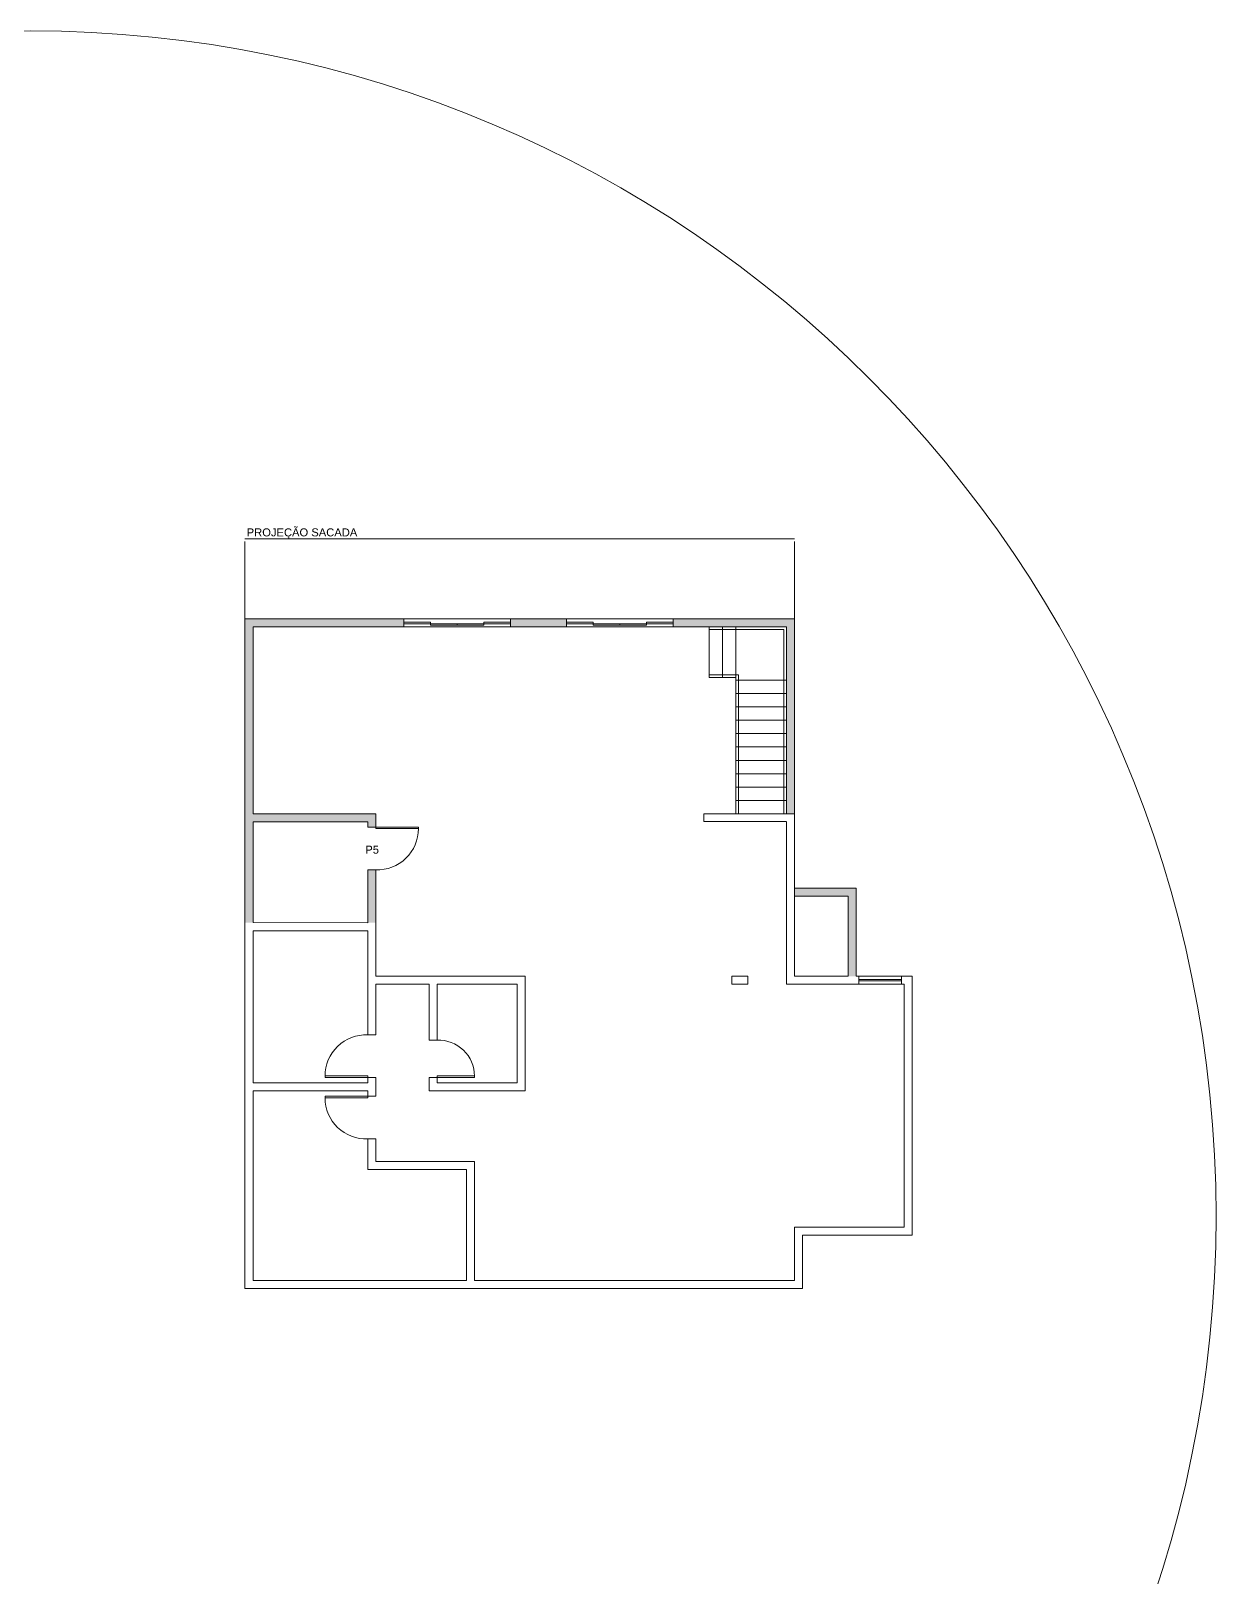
# Model space of a CAD drawing. Header units: millimetres. Extents: x 1206 to 2034, y 106 to 342.
# Drawn here: x 1875.49 to 1897.7, y 135.94 to 164.92 of the extents above; entities that cross this region are included whole.
import ezdxf

# ---------------------------------------------------------------- set-up
doc = ezdxf.new("R2010")
doc.units = ezdxf.units.MM
doc.linetypes.add('ACAD_ISO12W100', pattern=[21, 12, -3, 0, -3, 0, -3])
for name, color, linetype, lineweight in [('AR-ALVENARIA', 7, 'Continuous', 9), ('AR-CARIMBO', 7, 'Continuous', 5), ('AR-CONSTRUIR', 16, 'Continuous', 9), ('AR-ESCADA', 252, 'Continuous', 5), ('AR-ESQUADRIA', 4, 'Continuous', 5), ('AR-PENA_010', 10, 'Continuous', 9), ('AR-PROJEÇÂO_PAV. SUPERIOR', 30, 'ACAD_ISO12W100', 20), ('AR-TXT-ESPECIFICAÇÕES', 174, 'Continuous', 0)]:
    doc.layers.add(name, color=color, linetype=linetype, lineweight=lineweight)
doc.styles.add('75_TXT 3', font='arial.ttf', dxfattribs={"height": 0.15})
doc.styles.add('ALLEX 1_25', font='arial.ttf', dxfattribs={"height": 0.05})

msp = doc.modelspace()

# ---------------------------------------------------------------- hatches: boundary and pattern name
at = {"layer": 'AR-CONSTRUIR'}
h = msp.add_hatch(color=256, dxfattribs=at)
h.dxf.hatch_style = 1
h.paths.add_polyline_path([(1881.7509, 150.2468), (1879.6509, 150.2468), (1879.6509, 153.7468), (1882.4759, 153.7468), (1882.4759, 153.8968), (1879.5009, 153.8968), (1879.5009, 151.8518), (1879.5009, 148.2018), (1879.6509, 148.2018), (1879.6509, 150.0968), (1881.7509, 150.0968)])
h.paths.add_polyline_path([(1881.8009, 150.2468), (1881.7509, 150.2468), (1881.7509, 150.0968), (1881.8009, 150.0968)], flags=17)
h.paths.add_polyline_path([(1881.9509, 150.2468), (1881.8009, 150.2468), (1881.8009, 150.0968), (1881.9509, 150.0968)], flags=17)
h.paths.add_polyline_path([(1881.9509, 150.0968), (1881.8009, 150.0968), (1881.8009, 149.9968), (1881.9509, 149.9968)], flags=17)
h.paths.add_polyline_path([(1881.9509, 149.1968), (1881.8009, 149.1968), (1881.8009, 148.2018), (1881.9509, 148.2018)], flags=17)
h.paths.add_polyline_path([(1890.9509, 148.8518), (1889.8009, 148.8518), (1889.8009, 148.7018), (1890.8009, 148.7018), (1890.8009, 147.2018), (1890.9509, 147.2018)])
h.paths.add_polyline_path([(1889.8009, 153.8968), (1887.5259, 153.8968), (1887.5259, 153.7468), (1889.6509, 153.7468), (1889.6509, 150.2468), (1889.8009, 150.2468)])
h.paths.add_polyline_path([(1885.5259, 153.8968), (1884.4759, 153.8968), (1884.4759, 153.7468), (1885.5259, 153.7468)])

# ---------------------------------------------------------------- linework, layer by layer
at = {"layer": 'AR-ALVENARIA', "color": 8}
for p, q in [((1879.5009, 146.7943), (1879.5009, 153.8968)), ((1879.5009, 153.8968), (1882.4759, 153.8968)), ((1882.4759, 153.8968), (1882.4759, 153.7468)), ((1884.4759, 153.7468), (1884.4759, 153.8968)), ((1884.4759, 153.8968), (1885.5259, 153.8968)), ((1885.5259, 153.7468), (1885.5259, 153.8968)), ((1889.8009, 153.8968), (1887.5259, 153.8968)), ((1889.8009, 147.2018), (1889.8009, 153.8968)), ((1879.6509, 153.7468), (1879.6509, 150.2468)), ((1882.4759, 153.7468), (1879.6509, 153.7468)), ((1885.5259, 153.7468), (1884.4759, 153.7468)), ((1889.6509, 153.7468), (1887.5259, 153.7468)), ((1889.6509, 150.2518), (1889.6509, 153.7468)), ((1881.9509, 150.2468), (1879.6509, 150.2468)), ((1879.6509, 150.0968), (1879.6509, 148.2068)), ((1881.8009, 150.0968), (1879.6509, 150.0968)), ((1881.8009, 149.9968), (1881.8009, 150.0968)), ((1881.9509, 150.0968), (1881.9509, 150.2468)), ((1881.9509, 150.0968), (1881.9509, 149.9968)), ((1889.8009, 150.2468), (1888.1009, 150.2468)), ((1888.1009, 150.2468), (1888.1009, 150.1018)), ((1888.1009, 150.1018), (1889.6509, 150.1018)), ((1889.6509, 147.0518), (1889.6509, 150.0968)), ((1889.8009, 147.2018), (1889.8009, 150.2468)), ((1881.9509, 149.9968), (1881.8009, 149.9968)), ((1881.8009, 149.1968), (1881.8009, 148.2018)), ((1881.9509, 149.1968), (1881.8009, 149.1968)), ((1881.9509, 149.1968), (1881.9509, 147.2018)), ((1890.9509, 148.8518), (1889.8009, 148.8518)), ((1890.8009, 148.7018), (1889.8009, 148.7018)), ((1890.8009, 147.2018), (1890.8009, 148.7018)), ((1890.9509, 147.2018), (1890.9509, 148.8518)), ((1879.5009, 148.2018), (1879.5009, 141.3468)), ((1879.6509, 148.2068), (1881.8009, 148.2018)), ((1879.6509, 148.0518), (1879.6509, 145.2018)), ((1881.8009, 148.0518), (1879.6509, 148.0518)), ((1881.8009, 146.1018), (1881.8009, 148.0518)), ((1884.7509, 147.2018), (1881.9509, 147.2018)), ((1884.7509, 147.2018), (1884.7509, 145.0518)), ((1888.9259, 147.2018), (1888.6259, 147.2018)), ((1888.6259, 147.2018), (1888.6259, 147.0518)), ((1888.9259, 147.2018), (1888.9259, 147.0518)), ((1890.8009, 147.2018), (1889.8009, 147.2018)), ((1890.9509, 147.2018), (1891.0009, 147.2018)), ((1891.0009, 147.2018), (1891.0009, 147.0518)), ((1892.0009, 147.2018), (1891.8009, 147.2018)), ((1891.8009, 147.0518), (1891.8009, 147.2018)), ((1892.0009, 142.3468), (1892.0009, 147.2018)), ((1881.9509, 146.1018), (1881.9509, 147.0518)), ((1881.9509, 147.0518), (1882.9509, 147.0518)), ((1882.9509, 146.0018), (1882.9509, 147.0518)), ((1883.1009, 146.0018), (1883.1009, 147.0518)), ((1883.1009, 147.0518), (1884.6009, 147.0518)), ((1884.6009, 147.0518), (1884.6009, 145.2018)), ((1888.9259, 147.0518), (1888.6259, 147.0518)), ((1891.0009, 147.0518), (1889.6509, 147.0518)), ((1891.8509, 147.0518), (1891.8009, 147.0518)), ((1891.8509, 142.4968), (1891.8509, 147.0518)), ((1881.9509, 146.1018), (1881.8009, 146.1018)), ((1882.9509, 146.0018), (1883.1009, 146.0018)), ((1879.6509, 145.2018), (1881.0383, 145.2018)), ((1879.6509, 145.2018), (1881.8009, 145.2018)), ((1881.8009, 145.2018), (1881.8009, 145.3018)), ((1881.8009, 145.3018), (1881.9509, 145.3018)), ((1881.9509, 145.2018), (1881.9509, 145.3018)), ((1881.9509, 145.3018), (1881.9509, 144.9518)), ((1882.9509, 145.0518), (1882.9509, 145.3018)), ((1883.1009, 145.3018), (1882.9509, 145.3018)), ((1883.1009, 145.2018), (1883.1009, 145.3018)), ((1883.1009, 145.2018), (1883.1009, 145.3018)), ((1884.6009, 145.2018), (1883.1009, 145.2018)), ((1879.6509, 145.0518), (1879.6509, 141.4968)), ((1881.8009, 145.0518), (1879.6509, 145.0518)), ((1881.8009, 145.0518), (1881.8009, 144.9518)), ((1881.8009, 144.9518), (1881.9509, 144.9518)), ((1884.7509, 145.0518), (1882.9509, 145.0518)), ((1881.8009, 144.1518), (1881.8009, 143.5768)), ((1881.8009, 144.1518), (1881.9509, 144.1518)), ((1881.9509, 144.1518), (1881.9509, 143.7268)), ((1881.9509, 143.7268), (1883.8009, 143.7268)), ((1883.8009, 143.7268), (1883.8009, 141.4968)), ((1881.8009, 143.5768), (1883.6509, 143.5768)), ((1883.6509, 143.5768), (1883.6509, 141.4968)), ((1889.8009, 142.4968), (1891.8509, 142.4968)), ((1889.8009, 142.4968), (1889.8009, 141.4968)), ((1889.9509, 142.3468), (1892.0009, 142.3468)), ((1889.9509, 142.3468), (1889.9509, 141.3468)), ((1879.6509, 141.4968), (1883.6509, 141.4968)), ((1883.8009, 141.4968), (1889.8009, 141.4968)), ((1879.5009, 141.3468), (1889.9509, 141.3468))]:
    msp.add_line(p, q, dxfattribs=at)
at = {"layer": 'AR-CARIMBO', "color": 8}
msp.add_line((1887.5259, 153.7468), (1887.5259, 153.8968), dxfattribs=at)
at = {"layer": 'AR-ESCADA', "color": 8}
for p, q in [((1888.2009, 152.7968), (1888.2009, 153.7468)), ((1889.6009, 153.6968), (1888.2009, 153.6968)), ((1888.4509, 152.7968), (1888.4509, 153.7468)), ((1888.7009, 152.7468), (1888.7009, 153.7468)), ((1889.6009, 150.2468), (1889.6009, 153.6968)), ((1888.7509, 152.8468), (1888.2009, 152.8468)), ((1888.7009, 152.7968), (1888.2009, 152.7968)), ((1888.7009, 152.7968), (1888.7009, 150.2468)), ((1888.7009, 152.7468), (1889.6509, 152.7468)), ((1888.7509, 152.8468), (1888.7509, 150.2468)), ((1888.7009, 152.4968), (1889.6509, 152.4968)), ((1888.7009, 152.2468), (1889.6509, 152.2468)), ((1888.7009, 151.9968), (1889.6509, 151.9968)), ((1888.7009, 151.7468), (1889.6509, 151.7468)), ((1888.7009, 151.4968), (1889.6509, 151.4968)), ((1888.7009, 151.2468), (1889.6509, 151.2468)), ((1888.7009, 150.9968), (1889.6509, 150.9968)), ((1888.7009, 150.7468), (1889.6509, 150.7468)), ((1888.7009, 150.4968), (1889.6509, 150.4968)), ((1888.7009, 150.2468), (1889.6509, 150.2468))]:
    msp.add_line(p, q, dxfattribs=at)
at = {"layer": 'AR-ESQUADRIA', "color": 8}
for p, q in [((1882.4759, 153.8968), (1884.4759, 153.8968)), ((1885.5259, 153.8968), (1887.5259, 153.8968)), ((1882.9759, 153.8368), (1882.4759, 153.8368)), ((1884.4759, 153.8068), (1882.4759, 153.8068)), ((1884.4759, 153.7468), (1882.4759, 153.7468)), ((1882.9759, 153.7768), (1882.9759, 153.8368)), ((1883.9759, 153.7768), (1882.9759, 153.7768)), ((1883.4759, 153.8068), (1883.4759, 153.7768)), ((1884.4759, 153.8368), (1883.9759, 153.8368)), ((1883.9759, 153.8368), (1883.9759, 153.7768)), ((1886.0259, 153.8368), (1885.5259, 153.8368)), ((1887.5259, 153.8068), (1885.5259, 153.8068)), ((1887.5259, 153.7468), (1885.5259, 153.7468)), ((1886.0259, 153.7768), (1886.0259, 153.8368)), ((1887.0259, 153.7768), (1886.0259, 153.7768)), ((1886.5259, 153.8068), (1886.5259, 153.7768)), ((1887.5259, 153.8368), (1887.0259, 153.8368)), ((1887.0259, 153.8368), (1887.0259, 153.7768)), ((1891.0009, 147.2018), (1891.8009, 147.2018)), ((1891.8009, 147.1418), (1891.0009, 147.1418)), ((1891.8009, 147.1118), (1891.0009, 147.1118)), ((1891.8009, 147.0518), (1891.0009, 147.0518))]:
    msp.add_line(p, q, dxfattribs=at)
for points in [[(1882.7509, 149.9668), (1882.7509, 149.9968), (1881.9509, 149.9968), (1881.9509, 149.9668)], [(1881.0009, 145.3318), (1881.0009, 145.3018), (1881.8009, 145.3018), (1881.8009, 145.3318)], [(1883.1009, 145.3318), (1883.8009, 145.3318), (1883.8009, 145.3018), (1883.1009, 145.3018)], [(1881.0009, 144.9218), (1881.0009, 144.9518), (1881.8009, 144.9518), (1881.8009, 144.9218)]]:
    msp.add_lwpolyline(points, close=True, dxfattribs=at)
for centre, radius, start, end in [((1881.9803, 149.9668), 0.7706, 267.81062, 0), ((1881.7714, 145.3318), 0.7706, 87.81062, 180), ((1883.1302, 145.3318), 0.6706, 0, 92.5089), ((1881.7714, 144.9218), 0.7706, 180, 272.18938)]:
    msp.add_arc(centre, radius, start, end, dxfattribs=at)
at = {"layer": 'AR-PENA_010'}
msp.add_circle((1875.4893, 142.7069), 22.2086, dxfattribs=at)
at = {"layer": 'AR-PROJEÇÂO_PAV. SUPERIOR', "color": 8}
for p, q in [((1879.5009, 155.3968), (1889.8009, 155.3968)), ((1879.5009, 153.8968), (1879.5009, 155.3468)), ((1889.8009, 153.8968), (1889.8009, 155.3468))]:
    msp.add_line(p, q, dxfattribs=at)

# ---------------------------------------------------------------- texts
at = {"layer": 'AR-PROJEÇÂO_PAV. SUPERIOR', "color": 8, "insert": (1879.5327, 155.5933), "char_height": 0.15, "attachment_point": 1, "style": '75_TXT 3'}
msp.add_mtext_dynamic_manual_height_columns('PROJEÇÃO SACADA', width=14.364558, gutter_width=10, heights=[0], dxfattribs=at)
at = {"layer": 'AR-TXT-ESPECIFICAÇÕES', "color": 8, "style": 'ALLEX 1_25'}
msp.add_text('P5', height=0.15, dxfattribs=at).set_placement((1881.7555, 149.4977))

doc.saveas('drawing.dxf')
